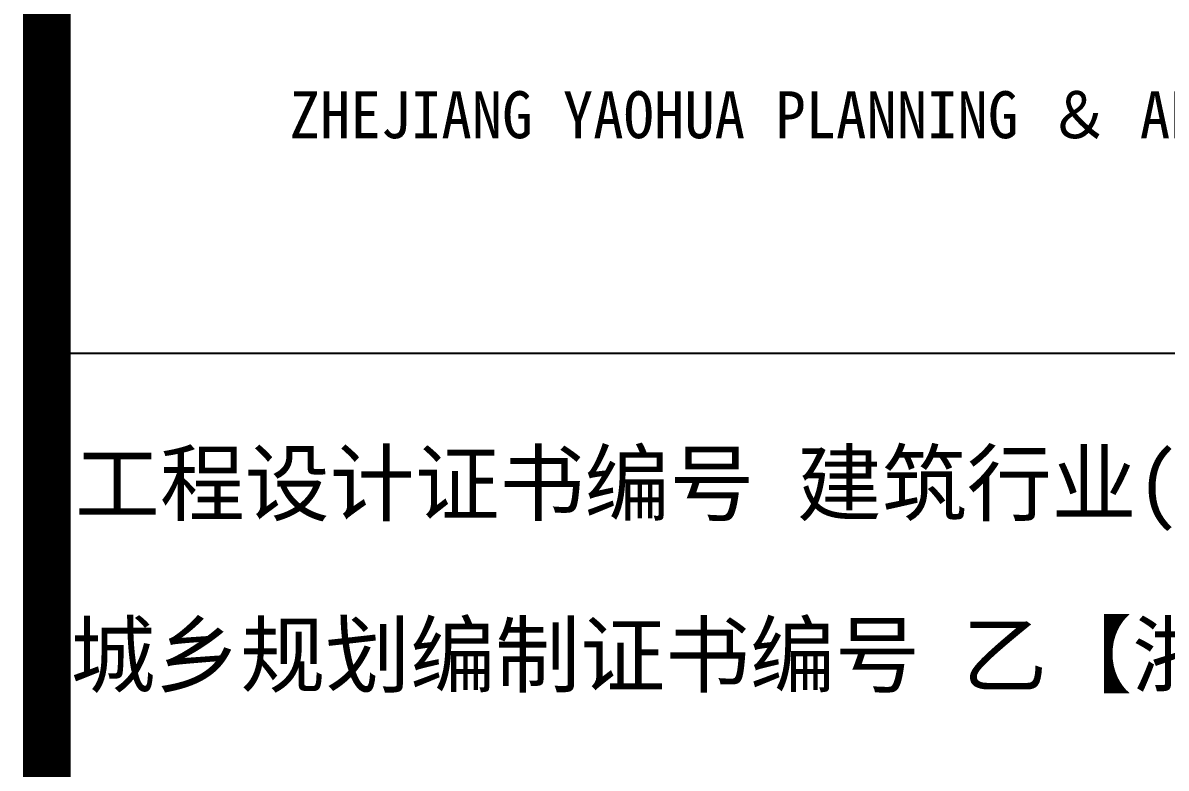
# Model space of a CAD drawing. Extents: x -55118 to 386282, y -631686 to -470886.
# Drawn here: x 168512 to 171850, y -581582 to -579407 of the extents above; entities that cross this region are included whole.
import ezdxf
from ezdxf.enums import TextEntityAlignment as Align

# ---------------------------------------------------------------- set-up
doc = ezdxf.new("R2010")
doc.units = 0
doc.header["$LTSCALE"] = 1000
doc.header["$MEASUREMENT"] = 0
doc.layers.add('WALL', color=6, linetype='CONTINUOUS')
doc.layers.add('图框', color=4, linetype='CONTINUOUS')
doc.styles.add('iIcon2', font='')
doc.styles.add('图框艺术体', font='simhei.ttf', dxfattribs={"width": 0.9})
doc.styles.get('iIcon2').set_extended_font_data('SimSun')

# ---------------------------------------------------------------- blocks, each defined once
blk = doc.blocks.new('jhyfty')
at = {"layer": '图框'}
blk.add_line((769350.1814501579, 157024.3694603009), (775850.1814501579, 157024.3694603009), dxfattribs=at)
at = {"layer": '图框', "const_width": 140}
blk.add_lwpolyline([(775850.9497321937, 164109.9618540949), (769350.9497321937, 164109.9618540949), (769350.9497321936, 106709.9618540949), (775850.9497321936, 106709.9618540949)], close=True, dxfattribs=at)
at = {"layer": '图框', "style": '图框艺术体', "width": 0.95}
blk.add_text('ZHEJIANG YAOHUA PLANNING ＆ ARCHITECTURAL DESIGN CO．,LTD', height=137.1249, dxfattribs=at).set_placement((772585.6358376199, 157652.0891275543), align=Align.CENTER)
at = {"layer": '图框', "style": 'iIcon2'}
for s, p in [('工程设计证书编号 建筑行业(建筑工程)甲级A133015851', (769432.601903419, 156554.0518917565)), ('城乡规划编制证书编号 乙【浙】城规编 142098', (769419.7610571501, 156053.1785922804))]:
    blk.add_text(s, height=181.8, dxfattribs=at).set_placement(p)

msp = doc.modelspace()

# ---------------------------------------------------------------- block references
at = {"layer": 'WALL'}
msp.add_blockref('jhyfty', (-600768.4897334508, -737395.4981261847), dxfattribs=at)

doc.saveas('drawing.dxf')
